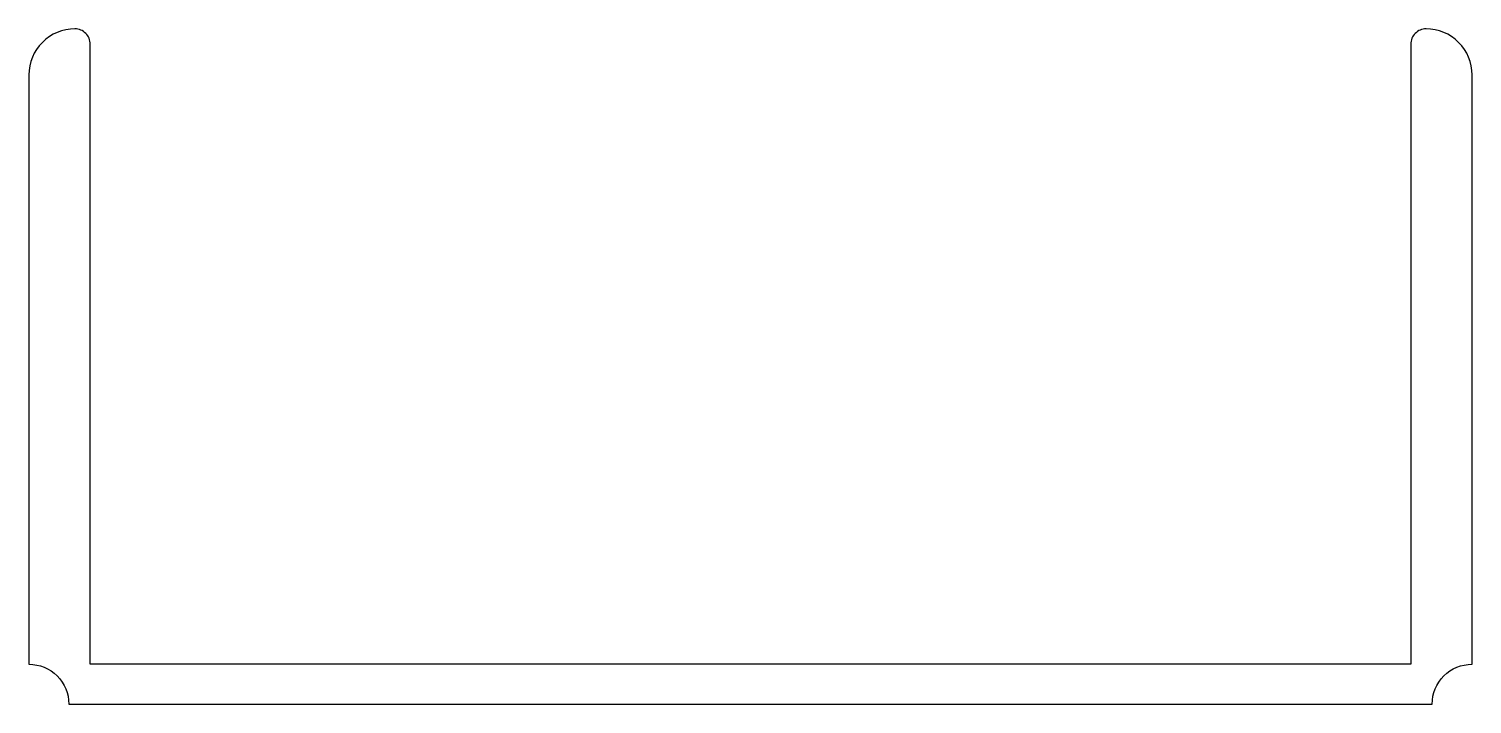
# Model space of a CAD drawing. Extents: x 225.7 to 272.7, y 238.5 to 260.5.
import ezdxf

# ---------------------------------------------------------------- set-up
doc = ezdxf.new("R2010")
doc.units = 0
doc.layers.add('ANA', color=220, linetype='CONTINUOUS')

msp = doc.modelspace()

# ---------------------------------------------------------------- linework, layer by layer
at = {"layer": 'ANA'}
msp.add_lwpolyline([(226.977, 238.483), (249.177, 238.483), (271.377, 238.483, -0.414214), (272.677, 239.783), (272.677, 258.983, 0.414214), (271.177, 260.483, 0.414214), (270.677, 259.983), (270.677, 239.783), (249.177, 239.783), (227.677, 239.783), (227.677, 259.983, 0.414214), (227.177, 260.483, 0.414214), (225.677, 258.983), (225.677, 239.783, -0.414214)], format="xyb", close=True, dxfattribs=at)

doc.saveas('drawing.dxf')
